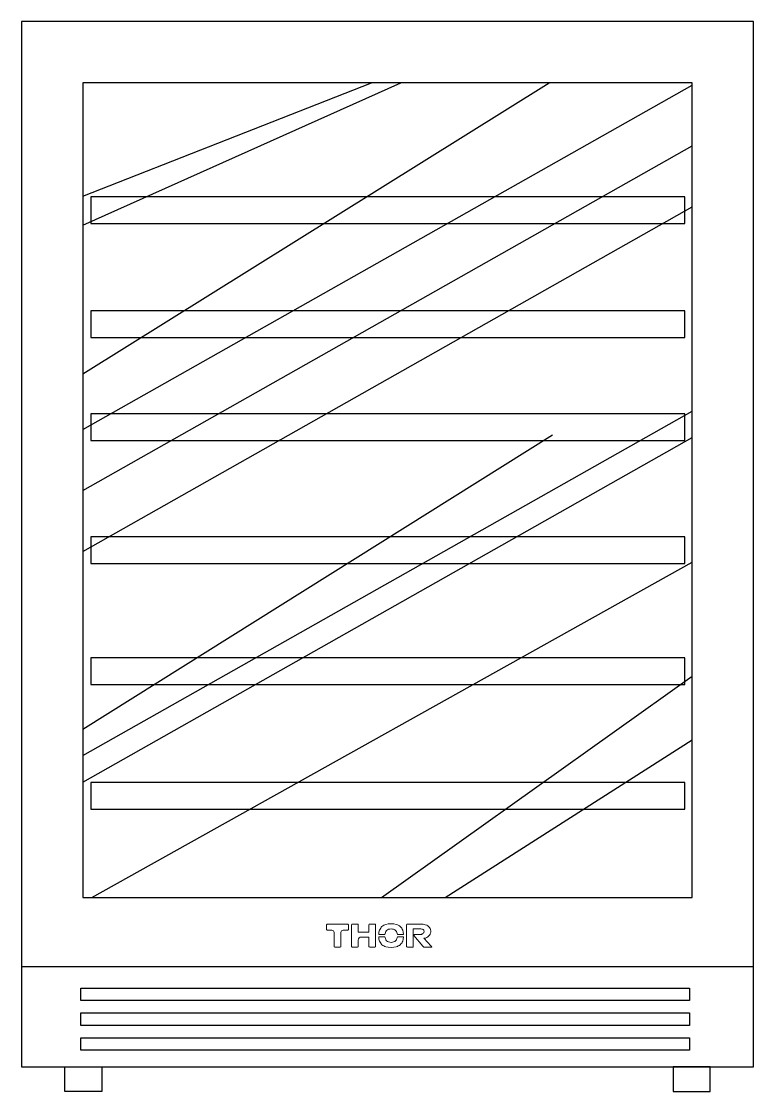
# Model space of a CAD drawing. Header units: inches. Extents: x 0 to 595, y 0 to 870.
import ezdxf

# ---------------------------------------------------------------- set-up
doc = ezdxf.new("R2010")
doc.units = ezdxf.units.IN
doc.header["$LTSCALE"] = 0.5

# ---------------------------------------------------------------- blocks, each defined once
blk = doc.blocks.new('A$C2c1934fe')
at = {"color": 44, "lineweight": 0}
for points in [[(28.5, 31.7), (1.6, 31.7), (1.6, 31.7), (1.1, 31.4), (0.5, 31.1), (0.3, 30.6), (0, 30.1), (0, 25), (0, 25), (0.3, 24.5), (0.5, 24), (1.1, 23.4), (1.6, 23.4), (7.2, 23.4), (7.2, 23.4), (8.5, 23.2), (9.6, 22.4), (10.1, 21.6), (10.4, 20.5), (10.4, 16.2), (10.4, 1.3), (10.4, 1.3), (10.6, 0.8), (11.4, 0.5), (14.9, 0.5), (14.9, 0.5), (14.9, 0.5), (18.6, 0.5), (18.6, 0.5), (19.4, 0.8), (19.7, 1.3), (19.7, 16.2), (19.7, 20.5), (19.7, 20.5), (20, 21.6), (20.5, 22.4), (21.6, 23.2), (22.6, 23.4), (28.5, 23.4), (28.5, 23.4), (29, 23.4), (29.5, 24), (29.8, 24.5), (29.8, 25), (29.8, 30.1), (29.8, 30.1), (29.8, 30.6), (29.5, 31.1), (29, 31.4), (28.5, 31.7)], [(43.1, 21), (57.5, 21), (57.5, 26.1), (57.5, 30.6), (57.5, 30.6), (57.8, 31.4), (58.6, 31.7), (65.7, 31.7), (65.7, 31.7), (66.3, 31.4), (66.5, 30.6), (66.5, 26.1), (66.5, 4.5), (66.5, 1.3), (66.5, 1.3), (66.3, 0.8), (65.7, 0.5), (58.6, 0.5), (58.6, 0.5), (57.8, 0.8), (57.5, 1.3), (57.5, 4.5), (57.5, 14.1), (47.1, 14.1), (47.1, 14.1), (45.8, 13.8), (44.5, 13), (43.4, 11.7), (43.4, 11.2), (43.1, 10.6), (43.1, 4.5), (43.1, 1.3), (43.1, 1.3), (42.9, 0.8), (42.3, 0.5), (35.1, 0.5), (35.1, 0.5), (34.3, 0.8), (34.1, 1.3), (34.1, 4.5), (34.1, 26.1), (34.1, 30.6), (34.1, 30.6), (34.3, 31.4), (35.1, 31.7), (42.3, 31.7), (42.3, 31.7), (42.9, 31.4), (43.1, 30.6), (43.1, 26.1), (43.1, 21)], [(70.8, 17.6), (70.8, 17.6), (71.1, 20.8), (71.9, 23.4), (71.9, 23.4), (72.7, 24.8), (73.5, 26.1), (74.3, 27.4), (75.3, 28.5), (75.3, 28.5), (76.4, 29.3), (77.7, 30.1), (79.1, 30.6), (80.7, 31.1), (80.7, 31.1), (83.8, 31.9), (87.6, 32.2), (87.6, 32.2), (91.3, 31.9), (94.5, 31.1), (94.5, 31.1), (96.1, 30.6), (97.4, 30.1), (98.8, 29.3), (99.8, 28.5), (99.8, 28.5), (100.9, 27.4), (102, 26.1), (102.7, 24.8), (103.3, 23.4), (103.3, 23.4), (104.1, 20.8), (104.6, 17.6), (96.1, 17.6), (96.1, 17.6), (95.8, 18.9), (95.3, 20.2), (95.3, 20.2), (94.8, 21.8), (93.7, 23.2), (93.7, 23.2), (92.6, 24), (91, 24.8), (91, 24.8), (89.4, 25), (87.6, 25.3), (87.6, 25.3), (85.7, 25), (84.1, 24.8), (84.1, 24.8), (82.8, 24), (81.5, 23.2), (81.5, 23.2), (80.7, 21.8), (79.9, 20.2), (79.9, 20.2), (79.6, 18.9), (79.3, 17.6), (70.8, 17.6)], [(141.3, 0.5), (133.6, 0.5), (133.6, 0.5), (132.6, 0.5), (132, 0.5), (131.5, 0.8), (130.7, 1.6), (118.5, 16.2), (118.5, 16.2), (118.2, 16.8), (118.2, 17), (118.2, 17), (118.7, 17.3), (119.3, 17.6), (126.2, 17.6), (126.2, 17.6), (127.5, 17.6), (128.6, 17.8), (129.6, 18.4), (130.4, 18.6), (131.2, 19.4), (131.8, 20), (132, 20.8), (132.3, 21.6), (132.3, 22.1), (132, 22.9), (131.8, 23.4), (131, 24.2), (130.2, 24.8), (129.1, 25), (127.8, 25.3), (126.2, 25.3), (117.7, 25.3), (117.7, 2.7), (117.7, 1.3), (117.7, 1.3), (117.4, 0.8), (116.9, 0.5), (109.7, 0.5), (109.7, 0.5), (108.9, 0.8), (108.6, 1.3), (108.6, 30.6), (108.6, 30.6), (108.9, 31.4), (109.7, 31.7), (109.9, 31.7), (116.9, 31.7), (116.9, 31.7), (128.6, 31.7), (128.6, 31.7), (131.2, 31.4), (133.6, 30.9), (133.6, 30.9), (135.8, 30.3), (137.4, 29.3), (138.7, 28.2), (139.7, 26.9), (140.5, 25.6), (141.1, 24.2), (141.3, 22.6), (141.3, 21), (141.1, 19.7), (140.5, 18.1), (139.7, 16.8), (138.7, 15.7), (137.4, 14.4), (136, 13.6), (134.2, 12.8), (132, 12.5), (132, 12.5), (137.1, 7.2), (142.1, 1.6), (142.1, 1.6), (142.7, 1.1), (142.9, 0.8), (142.4, 0.5), (141.3, 0.5)], [(104.6, 14.6), (104.6, 14.6), (104.1, 11.4), (103.3, 8.8), (103.3, 8.8), (102.7, 7.2), (102, 5.9), (100.9, 4.8), (99.8, 3.7), (99.8, 3.7), (98.8, 2.9), (97.4, 2.1), (96.1, 1.3), (94.5, 0.8), (94.5, 0.8), (91.3, 0.3), (87.6, 0), (87.6, 0), (83.8, 0.3), (80.7, 0.8), (80.7, 0.8), (79.1, 1.3), (77.7, 2.1), (76.4, 2.9), (75.3, 3.7), (75.3, 3.7), (74.3, 4.8), (73.5, 5.9), (72.7, 7.2), (71.9, 8.8), (71.9, 8.8), (71.1, 11.4), (70.8, 14.6), (79.3, 14.6), (79.3, 14.6), (79.6, 13), (79.9, 12), (79.9, 12), (80.7, 10.4), (81.5, 9.1), (81.5, 9.1), (82.8, 8), (84.1, 7.5), (84.1, 7.5), (85.7, 7.2), (87.6, 6.9), (87.6, 6.9), (89.4, 7.2), (91, 7.5), (91, 7.5), (92.6, 8), (93.7, 9.1), (93.7, 9.1), (94.8, 10.4), (95.3, 12), (95.3, 12), (95.8, 13), (96.1, 14.6), (104.6, 14.6)]]:
    blk.add_lwpolyline(points, close=True, dxfattribs=at)

msp = doc.modelspace()

# ---------------------------------------------------------------- linework, layer by layer
at = {"color": 45}
for p, q in [((595, 870), (0, 870)), ((0, 870), (0, 20)), ((595, 20), (595, 870)), ((545, 820), (50, 820)), ((50, 820), (50, 157.68)), ((50, 704.24), (308.26, 820)), ((50, 727.95), (284.55, 820)), ((50, 583.55), (428.95, 820)), ((50, 538.29), (545, 818.29)), ((545, 157.68), (545, 820)), ((50, 488.72), (545, 768.72)), ((50, 439.15), (545, 719.15)), ((50, 273.19), (545, 553.19)), ((539.08, 551.01), (56.42, 551.01)), ((56.42, 551.01), (56.42, 529.3)), ((539.08, 529.3), (539.08, 551.01)), ((50, 294.74), (431.57, 533.81)), ((50, 251.64), (545, 531.64)), ((56.42, 529.3), (539.08, 529.3)), ((539.08, 451.11), (56.42, 451.11)), ((56.42, 451.11), (56.42, 429.4)), ((539.08, 429.4), (539.08, 451.11)), ((56.42, 429.4), (539.08, 429.4)), ((57.34, 157.68), (545, 430.34)), ((292.52, 157.68), (545, 337.66)), ((344.24, 157.68), (545, 285.94)), ((50, 157.68), (545, 157.68)), ((595, 101.47), (0, 101.47)), ((0, 20), (595, 20))]:
    msp.add_line(p, q, dxfattribs=at)
at = {"color": 44}
for p, q in [((539.08, 352.68), (56.42, 352.68)), ((56.42, 352.68), (56.42, 330.97)), ((539.08, 330.97), (539.08, 352.68)), ((56.42, 330.97), (539.08, 330.97))]:
    msp.add_line(p, q, dxfattribs=at)
at = {"color": 45}
for points in [[(56.42, 705.59), (539.08, 705.59), (539.08, 727.3), (56.42, 727.3)], [(56.42, 613.04), (539.08, 613.04), (539.08, 634.74), (56.42, 634.74)], [(56.42, 229.61), (539.08, 229.61), (539.08, 251.31), (56.42, 251.31)], [(48.27, 84.09), (542.84, 84.09), (542.84, 74.01), (48.27, 74.01)], [(48.27, 63.93), (542.84, 63.93), (542.84, 53.85), (48.27, 53.85)], [(48.27, 43.77), (542.84, 43.77), (542.84, 33.69), (48.27, 33.69)], [(35.26, 20), (65.26, 20), (65.26, 0), (35.26, 0)], [(559.74, 20), (529.74, 20), (529.74, 0), (559.74, 0)]]:
    msp.add_lwpolyline(points, close=True, dxfattribs=at)

# ---------------------------------------------------------------- block references
at = {"color": 45, "xscale": 0.6000000000058208, "yscale": 0.6000000000058208, "zscale": 0.6000000000058208}
msp.add_blockref('A$C2c1934fe', (247.85, 117.14), dxfattribs=at)

doc.saveas('drawing.dxf')
